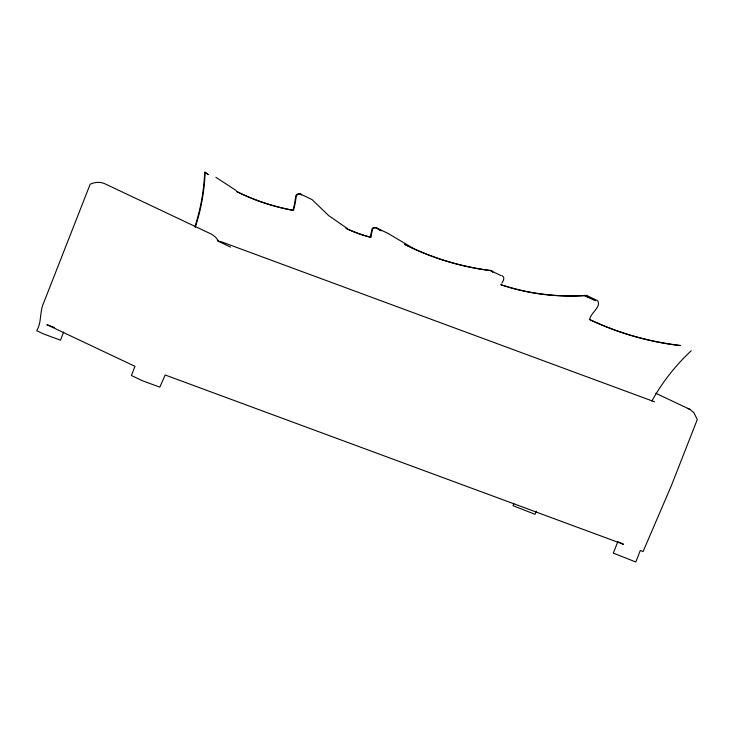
<?xml version="1.0" encoding="UTF-8"?>
<svg xmlns="http://www.w3.org/2000/svg" width="734" height="734" viewBox="0 0 734 734"><rect width="100%" height="100%" fill="white"/><g stroke="black" fill="none" stroke-linecap="round" stroke-linejoin="round"><path stroke-width="1.1" d="M63.665 332.043L60.472 340.181L43.306 333.842L36.7 330.713C41.921 322.125 39.425 311.656 43.737 302.692L90.163 184.243C95.053 181.821 101.09 181.628 105.944 184.271L211.878 234.366L215.548 237.1L218.374 240.807M513.818 503.579L513.002 505.662L534.985 514.323L536.215 511.185M617.835 541.628L613.33 553.115L635.791 561.987L640.296 550.5L643.094 551.537L671.436 485.495L697.3 419.49L693.795 412.6L689.951 409.416L655.82 393.277M501.873 283.104C503.111 281.039 505.414 277.406 502.239 275.846M589.705 319.281C590.622 312.941 601.752 306.684 597.586 300.646L586.741 295.536L582.264 295.83A276.241 243.293 -64.7 0 1 501.212 284.847M651.829 401.103C662.151 382.341 675.619 365.367 691.226 350.724M219.842 241.22L654.645 401.837M54.408 327.465L46.893 324.685L134.983 366.339L131.395 375.496L142.635 380.808L159.801 387.157L165.178 374.991L623.441 544.279L618.771 542.068M687.703 408.352L689.951 409.416M584.099 295.453L595.338 300.766M490 270.351L501.239 275.672M377.111 228.228L387.873 233.32L412.737 248.064M300.83 194.226L312.033 199.602L328.74 215.668L347.21 228.43M217.402 240.844L230.595 247.083M236.22 190.601L215.906 177.325M381.111 230.834L377.606 228.513A5.312 4.679 -64.7 0 0 373.138 228.366L372.744 228.733A49.04 43.196 -64.7 0 0 370.954 237.394A176.472 155.415 -64.7 0 1 345.888 228.311M379.762 230.026L377.129 228.292A5.312 4.679 -64.7 0 0 372.661 228.136L372.266 228.503A49.04 43.196 -64.7 0 0 370.477 237.174A176.472 155.415 -64.7 0 1 347.338 228.99M679.987 345.411A370.844 326.612 -64.7 0 1 589.374 319.428M587.218 296.05A2.918 2.569 -64.7 0 0 586.347 295.334L581.787 295.609A276.241 243.293 -64.7 0 1 500.735 284.627M587.512 296.554A2.918 2.569 -64.7 0 1 587.686 297.132M236.541 191.482A273.92 241.247 -64.7 0 0 293.004 210.227A86.713 76.364 -64.7 0 0 295.738 195.987A3.652 3.22 -64.7 0 1 301.179 194.657M207.951 174.389A273.92 241.247 -64.7 0 1 204.667 172.013A182.867 161.058 -64.7 0 1 195.088 226.145M491.844 271.085A3.184 2.808 -64.7 0 0 491 270.534L485.211 269.754A338.493 298.114 -64.7 0 1 404.443 244.257M492.175 271.479A3.184 2.808 -64.7 0 1 492.422 271.947M195.216 227.457A182.867 161.058 -64.7 0 0 205.144 172.233A273.92 241.247 -64.7 0 0 208.428 174.609M239.743 193.033A273.92 241.247 -64.7 0 0 293.481 210.456A86.713 76.364 -64.7 0 0 296.215 196.217A3.652 3.22 -64.7 0 1 301.656 194.877M238.834 192.592A273.92 241.247 -64.7 0 1 237.018 191.702M680.464 345.641A370.844 326.612 -64.7 0 1 589.852 319.648M586.824 295.554A2.918 2.569 -64.7 0 1 587.989 296.784M492.899 272.167A3.184 2.808 -64.7 0 0 491.477 270.754L485.688 269.974A338.493 298.114 -64.7 0 1 404.92 244.477"/></g></svg>
